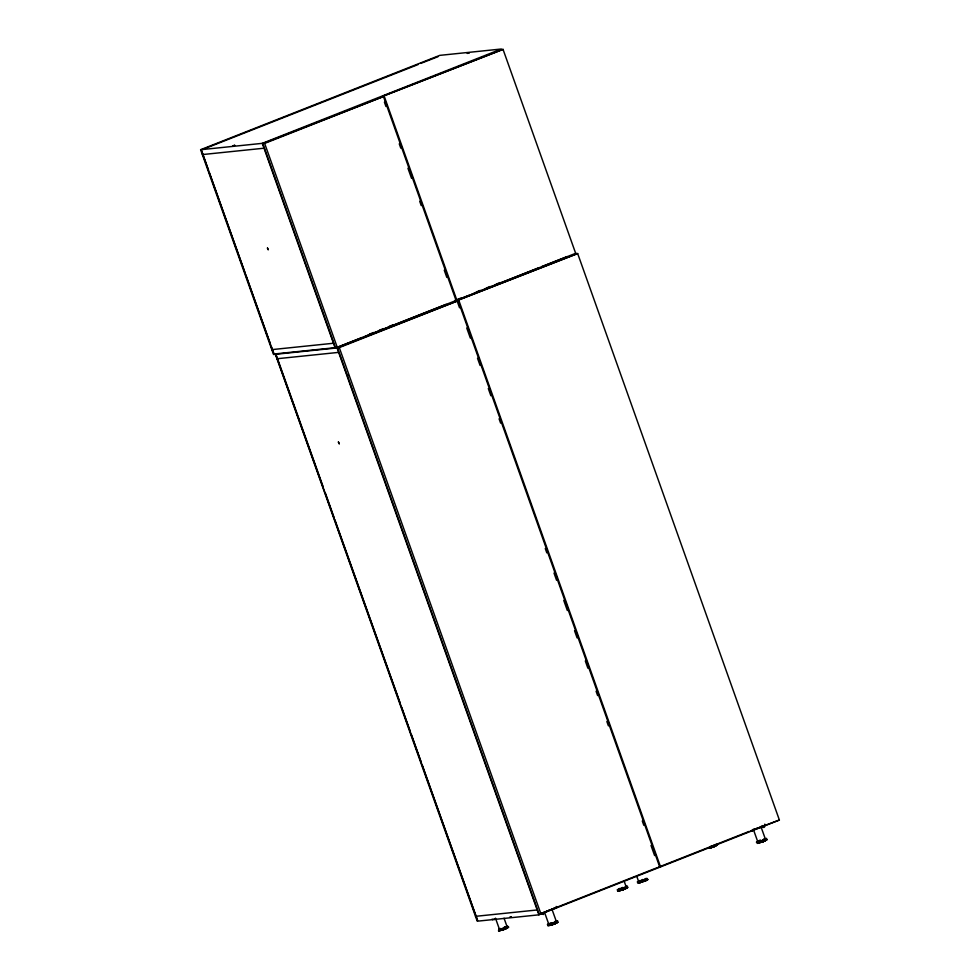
<?xml version="1.0" encoding="UTF-8"?>
<svg xmlns="http://www.w3.org/2000/svg" width="980" height="980" viewBox="0 0 980 980"><rect width="100%" height="100%" fill="white"/><g stroke="black" fill="none" stroke-linecap="round" stroke-linejoin="round"><path stroke-width="1.47" d="M502.556 928.464L499.408 929.212L495.476 918.162M500.033 930.596L500.792 930.437M504.639 927.705L507.003 926.492L504.051 918.211M552.304 923.221L548.739 924.116L544.304 911.682M549.486 925.255L550.123 925.328M551.189 909.465L551.85 908.938L556.322 921.396L553.149 922.915M556.53 922.878L555.17 922.878M619.715 890.306L620.156 890.563M624.138 887.733L626.11 886.68L624.15 881.155M645.416 878.631C652.655 877.235 634.66 883.58 640.222 880.567M639.193 882.502L642.684 881.902M638.605 882.368L637.649 883.041L642.66 881.927M646.273 880.371L647.952 879.403L647.327 879.342M715.302 846.071L715.743 845.299M713.207 846.769L716.429 845.262L715.547 845.948M762.93 840.313L758.018 841.391M759.12 842.874L758.863 842.384M763.346 839.995L765.319 838.941L760.897 826.52L759.917 827.132M765.086 840.742L764.314 840.411M499.408 929.175L500.376 928.587M506.942 926.602L504.676 926.982M556.799 922.744L555.88 923.307M619.274 890.416L621.81 890.085M619.703 890.661L619.544 890.404M625.142 888.836L626.085 887.892M639.377 882.686L640.528 882.564M707.499 848.178L711.639 847.308M709.165 847.97L710.316 847.847M716.478 845.397L715.278 845.446L716.196 845.532M761.791 842.09L757.124 843.4L762.808 841.857M759.133 842.457L758.483 842.874L759.39 842.335M765.27 839.052L764.069 839.113M762.918 841.526L767.058 839.542L765.772 839.664M548.322 925.622L552.402 924.679M494.177 919.608L494.165 918.787M511.278 916.802L509.98 917.341M755.164 828.835L756.033 828.627M556.395 907.921L556.162 906.463M501.013 929.751L500.302 930.302L500.866 929.947M549.755 925.108L549.645 924.948M619.103 890.44L617.915 891.139L623.047 889.803M626.049 888.382L627.849 887.28L625.706 887.635M708.173 848.153L711.321 847.565M709.128 847.7L710.341 847.137M765.601 840.338L764.878 840.852M556.652 907.835L555.868 908.215M764.939 825.295L765.147 824.572M759.561 827.904L762.036 826.471M499.42 930.473L498.808 930.951L504.43 929.163M548.408 925.169L547.82 925.72L553.259 924.508M626.306 888.309L625.375 888.578M709.177 847.835L710.01 847.296M758.875 842.433L758.03 842.763M765.209 840.509L764.584 840.828M554.104 908.178L553.602 908.276M499.396 930.106L498.44 930.78L503.426 929.505M506.023 928.648L508.743 927.154L508.118 927.08M550.099 924.777L549.364 925.279L550.074 925.194M618.503 890.293L617.547 890.967L620.205 890.44M626.11 888.407L624.824 888.97M646.212 880.481L644.227 881.326M715.498 845.814L717.74 844.638L716.809 844.687M764.829 840.717L765.735 840.387M556.089 908.154L551.642 909.281M716.392 844.233L714.677 844.993M645.979 880.604L645.232 880.91M765.098 840.791L764.033 841.232M549.106 923.564L547.379 924.544L552.793 923.185M645.183 880.775L646.629 880.199M550.442 924.569L549.927 925.022L550.674 924.667M554.349 923.969L558.061 921.984L557.13 922.045M758.104 841.11L756.376 842.139L762.367 840.522M500.241 928.477C492.842 932.274 513.532 925.071 506.207 926.37M505.717 928.783L507.383 927.68M759.01 840.901L760.492 840.289M550.282 909.869L548.298 910.641M619.838 888.456L617.167 889.889L622.582 888.468M620.487 888.346L618.527 889.35L624.272 887.843M639.94 880.53L637.257 881.963L642.684 880.542M641.153 881.608L641.557 881.608M554.705 923.822L557.89 922.352L557.008 922.413M764.143 841.061L762.967 841.661M758.924 827.573L756.866 828.345M714.016 846.61L716.968 845.005M715.02 846.365L713.722 846.757L714.543 846.279M621.467 889.534L621.835 889.387M640.553 881.853L641.937 881.461M624.089 889.117L626.588 888.076L625.902 888.076M550.049 923.16L551.495 922.744M759.047 840.705L760.113 840.289M554.655 923.687L553.541 924.128M762.967 840.154L766.679 838.451L764.045 838.954M555.354 923.711L553.97 924.116M763.346 841.514L766.887 839.897L766.005 839.958M200.618 149.72L439.763 55.37L501.417 49L262.285 143.35L200.618 149.72L273.543 354.49L335.197 348.121L262.285 143.35M202.431 149.536L418.191 64.508M420.714 63.418L438.036 56.669M262.799 143.607L264.649 143.411L337.279 347.373L335.43 347.557L262.799 143.607L383.462 96.53L456.092 300.493M264.649 143.411L383.462 96.53M503.034 49.367L382.372 96.432L503.034 49.367L575.664 253.318M369.374 334.168L373.613 332.502M379.272 330.26L383.523 328.594M389.183 326.352L393.421 324.686M460.649 298.153L455.002 300.394L456.852 300.199L384.221 96.236M476.219 292.016L480.457 290.35M486.117 288.108L490.355 286.442M496.015 284.212L500.266 282.534M338.039 346.994L362.245 337.451M365.087 336.324L446.219 304.315M457.611 299.819L469.004 295.323M471.846 294.208L478.963 291.391M481.805 290.276L538.743 267.81M541.597 266.683L567.212 256.576M459.559 307.806L456.986 300.603L577.661 253.538L779.382 820.027L538.914 914.83L477.248 921.2L275.245 353.89L336.899 347.52L576.044 253.171M337.426 347.777L339.276 347.582L540.985 914.083L539.135 914.267L337.426 347.777L458.089 300.713L659.81 867.202L657.96 867.398M339.276 347.582L458.089 300.713M456.986 300.603L577.661 253.538M755.335 828.921L759.353 827.953M539.135 914.267L656.539 867.949M749.235 831.383L658.707 867.104L660.557 866.908L458.836 300.407M752.064 830.268L779.382 820.027M714.151 845.201L713.036 845.617M504.602 929.077L505.545 928.734M504.651 929.212L508.204 927.423M623.709 889.264L624.652 888.921M643.86 881.473L644.754 880.995M624.652 889.203L623.378 889.546M762.562 840.313L763.481 840.093M553.921 923.981L554.864 923.638M509.98 917.158L511.095 916.79M714.016 846.757L712.864 847.051M504.614 927.864L502.887 928.489M504.259 929.359L507.481 927.852L506.072 927.925M505.019 929.212L503.389 929.812M643.027 880.273L646.212 878.754L645.257 878.852M622.937 888.211L627.47 886.202L625.767 886.435M644.203 881.204L643.885 881.339M623.329 889.411L627.678 887.647L626.453 887.77M763.31 841.391L762.538 841.673L763.334 841.661M553.59 924.263L554.337 924.116M711.884 846.536L712.975 846.144M713.428 846.708L712.276 847.112M503.059 929.04L503.916 928.734M641.569 879.893L643.064 879.501M621.7 887.88L622.974 887.427M623.537 889.35L622.386 889.754M622.974 889.693L623.599 889.607M762.746 841.6L761.595 842.016M552.72 923.074L557.681 920.906L555.048 921.408M552.389 923.944L553.235 923.638M553.749 924.054L553.186 924.397L553.81 924.312M712.485 846.438L713.281 846.181M642.488 881.829L647.768 879.721L646.163 879.942M622.998 889.705L621.81 889.95M711.701 847.308L712.423 847.051M711.835 847.541L712.472 847.186M761.019 842.212L761.742 841.955M552.745 924.41L551.593 924.777M753.877 830.121L754.061 829.423M711.308 846.23L710.206 846.585M711.137 847.492L712.031 847.186M710.794 847.884L712.08 847.32M547.452 910.935L546.252 911.314M643.456 880.763L644.264 880.505M641.349 882.208L642.292 882.037M621.247 890.134L622.19 889.963M502.14 929.947L503.083 929.775M551.458 924.851L552.352 924.544M753.73 829.533L752.285 829.986M753.081 830.379L753.926 830.072M753.547 830.195L751.991 830.697M624.223 888.382L624.468 888.333M504.271 927.105L505.202 926.664M502.691 929.898L501.785 930.057M546.387 911.657L550.368 909.783M541.315 913.507L541.707 912.76M764.388 840.375L764.547 840.46M641.484 882.147L640.638 882.429M502.274 929.885L501.968 930.13M752.812 830.428L751.672 830.783M715.069 845.471L715.951 845.226M709.03 848.141L710.917 847.541M639.793 882.723L640.283 882.539M556.346 922.744L555.648 922.94M714.849 845.52L714.996 845.52M764.057 840.632L765.111 840.326M759.904 842.531L758.569 842.812M506.525 927.791L507.199 927.815M501.625 930.228L500.523 930.388M751.844 830.697L750.864 830.967M759.598 842.616L758.863 842.776M620.438 890.489L619.274 890.538M506.048 928.109L507.015 927.84M555.072 921.567L556.322 921.396M751.574 830.77L750.656 831.003M759.365 842.825L758.447 842.898M501.05 930.375L500.755 930.289M550.368 925.279L549.498 925.488M201.317 150.062L273.849 353.755L271.301 346.577M202.358 154.583L264.012 148.213M271.803 349.627L333.457 343.257M276.973 358.754L338.627 352.384M475.521 916.337L537.175 909.967M492.707 919.767L492.144 919.093M541.426 913.887L543.533 914.487L543.104 912.601M764.755 824.168L765.147 825.246L764.902 824.67M764.155 825.393C766.238 827.941 761.73 828.272 762.097 825.601M753.302 829.227L757.736 841.661M466.737 327.994L470.339 338.076M477.517 358.264L480.09 365.466M488.297 388.533L490.87 395.736M499.077 418.803L500.621 423.127M545.272 548.53L546.816 552.855M554.006 573.043L556.567 580.246M563.757 600.434L567.346 610.516M574.537 630.704L577.098 637.907M585.317 660.973L587.878 668.176M596.085 691.243L597.629 695.567M606.865 721.513L608.409 725.837M642.28 820.971L643.823 825.295M651.014 845.471L654.603 855.565M384.417 102.177L385.949 106.489M399.252 143.827L400.783 148.139M407.937 168.242L411.526 178.299M419.71 201.28L421.241 205.592M444.259 270.223L446.819 277.414M636.645 875.948L638.617 881.473M336.899 347.52L538.914 914.83M276.458 355.679L323.143 486.791M325.188 492.548L333.911 517.048M334.94 519.927L400.097 702.905M401.629 707.229L410.351 731.717M411.38 734.608L421.13 761.975M422.16 764.853L477.566 920.465L276.139 355.716M201.831 151.496L208.471 170.153M209.487 173.019L244.731 271.987M245.76 274.865L269.757 342.277M348.635 375.56A5.035 4.704 84.1 0 1 348.047 374.397M232.775 145.959L234.649 145.297L232.775 145.959M467.387 53.398L469.273 52.736L467.387 53.398M267.442 248.124L268.25 249.863L267.491 248.014M338.406 442.029L339.215 443.769L338.406 442.029"/></g></svg>
